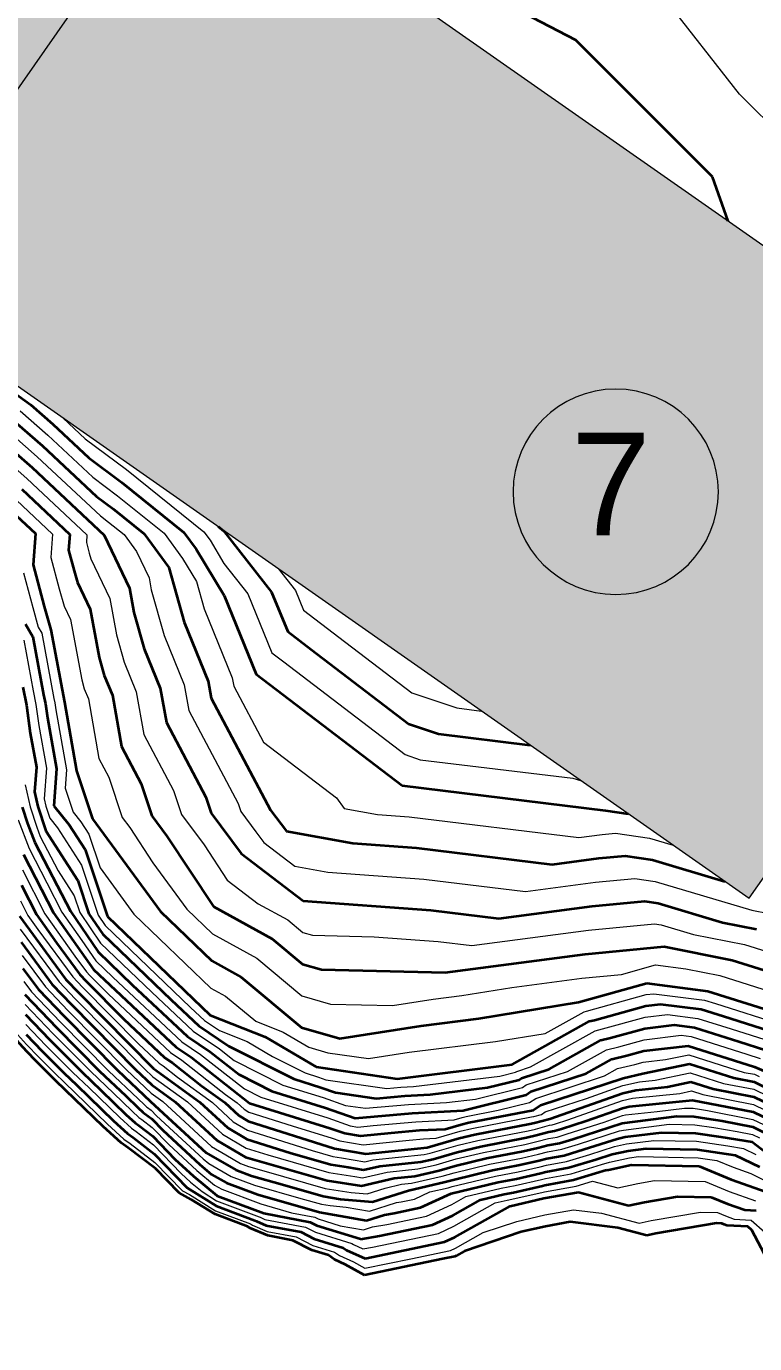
# Model space of a CAD drawing. Header units: millimetres. Extents: x -859836 to 307983, y -308065 to 649894.
# Drawn here: x -413922 to -314593, y 25688 to 205358 of the extents above; entities that cross this region are included whole.
import ezdxf

# ---------------------------------------------------------------- set-up
doc = ezdxf.new("R2010")
doc.units = ezdxf.units.MM
for name, color, linetype, lineweight in [('A-ANNO-NOTE', 131, 'Continuous', 9), ('A-DETL-GENF', 92, 'Continuous', 9), ('A-DETL-MBND', 5, 'Continuous', 9), ('A-DETL-THIN', 151, 'Continuous', 9), ('C-TOPO', 7, 'Continuous', 9), ('C-TOPO-MAJR', 7, 'Continuous', 35), ('C-TOPO-MINR', 7, 'Continuous', 9)]:
    doc.layers.add(name, color=color, linetype=linetype, lineweight=lineweight)
doc.styles.add('Arial', font='arial.ttf', dxfattribs={"height": 14000})

# ---------------------------------------------------------------- blocks, each defined once
blk = doc.blocks.new('tag ten be - tag ten be-1821118-BỐ TRÍ BÈ PIN PA2')
at = {"layer": 'A-ANNO-NOTE'}
for start, end in [(360, 180), (180, 360)]:
    blk.add_arc((0, 0), 4, start, end, dxfattribs=at)

msp = doc.modelspace()

# ---------------------------------------------------------------- hatches: boundary and pattern name
at = {"layer": 'A-DETL-GENF'}
msp.add_hatch(color=8, dxfattribs=at).paths.add_polyline_path([(-246460, 57721), (-213192, 105232), (-391730, 230245), (-434174, 169628), (-315353, 86429), (-306176, 99535), (-275926, 78354)])
at = {"layer": 'A-DETL-MBND', "transparency": 33554585}
h = msp.add_hatch(color=1, dxfattribs=at)
h.paths.add_polyline_path([(-759872, -147838), (-751409, -147225), (-749609, -147143), (-733854, -145290), (-730653, -145570), (-721745, -145172), (-720814, -144887), (-719370, -144842), (-700946, -141995), (-695529, -141498), (-691142, -140868), (-678862, -139709), (-676064, -138561), (-673339, -137902), (-666588, -136592), (-665513, -135889), (-664558, -135218), (-662197, -133772), (-661519, -132852), (-659949, -130928), (-651084, -125443), (-650822, -125228), (-650213, -124939), (-646382, -122722), (-642214, -121295), (-640352, -120839), (-632919, -116639), (-632407, -116545), (-631232, -115977), (-624031, -110102), (-618435, -105784), (-615716, -103869), (-610671, -99638), (-609303, -97431), (-608187, -95168), (-606545, -92038), (-605546, -89814), (-602862, -83094), (-597357, -72506), (-595184, -69076), (-591888, -62294), (-588957, -58521), (-588686, -57663), (-586782, -51788), (-586421, -50671), (-585891, -49261), (-584837, -42142), (-583168, -34750), (-583236, -29503), (-581474, -24626), (-579291, -20446), (-577288, -10529), (-577844, -8379), (-576716, -5129), (-576923, -622), (-576761, 3433), (-577514, 8400), (-584433, 17478), (-591451, 26894), (-592059, 27631), (-594253, 29365), (-596698, 31520), (-606682, 39522), (-614114, 48456), (-617877, 53657), (-619367, 54812), (-621388, 57245), (-626371, 64609), (-630225, 76139), (-631882, 80641), (-631321, 82021), (-631047, 88615), (-629216, 99080), (-628971, 99848), (-627656, 101469), (-625202, 104951), (-622310, 108328), (-621916, 108853), (-618287, 112790), (-616954, 119597), (-611965, 123985), (-607391, 123672), (-603528, 125761), (-599346, 128280), (-596175, 130112), (-593901, 131920), (-587341, 139484), (-579017, 149394), (-573792, 168423), (-559581, 167597), (-555765, 171191), (-554261, 171958), (-551262, 173126), (-545079, 176205), (-536568, 178750), (-529133, 181370), (-526344, 189128), (-597518, 189128), (-597518, 207194), (-600686, 199575), (-609478, 188948), (-615919, 179175), (-616544, 177848), (-622914, 167950), (-630994, 157392), (-633191, 154309), (-645163, 133248), (-651286, 125168), (-651764, 119294), (-657364, 118029), (-668886, 104497), (-672322, 98230), (-678809, 91777), (-686744, 84898), (-689449, 82017), (-695207, 77404), (-695380, 71893), (-694273, 69271), (-689492, 45636), (-683652, 33844), (-677737, 19772), (-662028, -2904), (-651984, -24980), (-650691, -30222), (-651908, -42347), (-653635, -63919), (-656698, -68818), (-662024, -76036), (-666896, -86650), (-667567, -88913), (-681751, -105555), (-682213, -106748), (-682594, -107406), (-685917, -108622), (-692036, -110612), (-701719, -112727), (-713390, -117126), (-713858, -117303), (-715899, -118114), (-726309, -122425), (-732752, -123814), (-746954, -124818), (-750353, -125277), (-753407, -127865), (-764669, -132928), (-770641, -133394), (-784358, -129387), (-766211, -147534), (-765162, -147452), (-761763, -147700)])
h.paths.add_polyline_path([(-165073, -63985), (-152433, -63128), (-147212, -62558), (-145468, -61769), (-136004, -54982), (-133768, -53767), (-129949, -51511), (-119584, -45141), (-108212, -38110), (-106147, -37513), (-103534, -36430), (-95440, -33679), (-85435, -28121), (-81217, -27620), (-70310, -23490), (-69569, -23057), (-66354, -22120), (-63531, -20738), (-60354, -18737), (-51173, -14112), (-47726, -11549), (-46080, -8030), (-42098, 1247), (-71582, -3952), (-102491, 171344), (-31433, 183873), (-10665, 66090), (-8344, 71188), (-5480, 80840), (-4976, 82926), (-4345, 84088), (-2338, 91567), (-1942, 95428), (-648, 97607), (-1071, 98220), (-2510, 100800), (-3468, 101999), (-4531, 105589), (-4872, 106391), (-4883, 106838), (-4266, 108209), (-3836, 109670), (-3397, 110774), (-3406, 111243), (-3028, 112006), (-3263, 112804), (-5003, 115819), (-4795, 118868), (-5263, 125250), (-6517, 126820), (-6835, 127207), (-7506, 127369), (-7948, 127596), (-9992, 128520), (-10488, 129121), (-11669, 131806), (-11797, 132101), (-12046, 133135), (-12559, 133970), (-14267, 135969), (-16205, 140122), (-18451, 143457), (-18982, 145256), (-19057, 146525), (-18964, 150253), (-18988, 154876), (-19576, 155921), (-19786, 160906), (-20496, 162914), (-20826, 165369), (-20799, 166915), (-20107, 172970), (-19517, 173820), (-19312, 174558), (-18670, 176101), (-17060, 179067), (-15517, 180705), (-13911, 185702), (-4262, 188301), (-1645, 188923), (-105, 188210), (8503, 183584), (10926, 183912), (12005, 184043), (13640, 184361), (15131, 185109), (17172, 186245), (21649, 186967), (26966, 189922), (27822, 190382), (28403, 191056), (32119, 193617), (35169, 195832), (37685, 197143), (44902, 200225), (45756, 200160), (48502, 199127), (50290, 198574), (51191, 198365), (51921, 198324), (52221, 198344), (54759, 197846), (56032, 196790), (56464, 196469), (57692, 196367), (59108, 196361), (60941, 197154), (66233, 199839), (70130, 201192), (73048, 200979), (76924, 206128), (82127, 208080), (85344, 208780), (86075, 208372), (88573, 207914), (89729, 206890), (91276, 205317), (93776, 203937), (94137, 202344), (94391, 199786), (122336, 197831), (121797, 189716), (125647, 199482), (126089, 201383), (126324, 204787), (126905, 208036), (127554, 210427), (128482, 214073), (128746, 220996), (128473, 222544), (126624, 223852), (126936, 229764), (121612, 232554), (119877, 233364), (114690, 236608), (111762, 238823), (110636, 246522), (110029, 247546), (108783, 253509), (107371, 255011), (105531, 255323), (97841, 258447), (94527, 260036), (90352, 264357), (89017, 265316), (86132, 267662), (83932, 268416), (81219, 269590), (78181, 270815), (77485, 271254), (76016, 271688), (70070, 272996), (65720, 273763), (60235, 273305), (58972, 273395), (52899, 270581), (50487, 269940), (48782, 269681), (44888, 271379), (44155, 271664), (36008, 276151), (32279, 278102), (30572, 279889), (26209, 282046), (25647, 282628), (25305, 282619), (16014, 287701), (12948, 288678), (12218, 290013), (5109, 293561), (1173, 293491), (996, 295848), (-846, 297677), (-3706, 301772), (-4254, 303671), (-5166, 310755), (-5514, 312595), (-5824, 313912), (-11263, 323566), (-11006, 329168), (-11128, 331667), (-19570, 300160), (-119951, 327057), (-119803, 323213), (-126677, 316885), (-131916, 309583), (-138039, 307127), (-139811, 306218), (-145009, 304770), (-152454, 299923), (-155529, 293631), (-156974, 291356), (-164244, 289138), (-169538, 285729), (-171473, 283227), (-175794, 279460), (-179077, 276921), (-181978, 270226), (-183799, 266060), (-186962, 261812), (-188195, 260364), (-189518, 257544), (-192219, 254304), (-192584, 253707), (-193666, 250905), (-195467, 243388), (-196196, 242827), (-194515, 241920), (-193117, 240272), (-191870, 238552), (-189445, 238099), (-187379, 238829), (-181196, 237496), (-175260, 234188), (-174712, 233864), (-173921, 232781), (-172965, 231563), (-172393, 230212), (-171401, 229395), (-170346, 228036), (-168731, 226171), (-166947, 224795), (-166149, 223746), (-163251, 221790), (-159390, 213002), (-157244, 207107), (-158125, 203750), (-158684, 200374), (-157805, 198095), (-156223, 195786), (-156238, 193540), (-155648, 190949), (-154491, 184489), (-154880, 182143), (-154447, 180199), (-153070, 178898), (-149834, 176505), (-139965, 171530), (-138126, 170600), (-129357, 164765), (-128806, 164582), (-125625, 162125), (-121962, 159155), (-118169, 147987), (-115529, 142356), (-110100, 136364), (-104170, 130983), (-102874, 130179), (-102493, 125049), (-102587, 124307), (-102565, 123298), (-101236, 116731), (-101075, 108354), (-100903, 103207), (-100752, 100763), (-102347, 94828), (-103663, 92538), (-105020, 75873), (-113779, 78871), (-115927, 80336), (-116767, 79773), (-118030, 78279), (-120019, 71407), (-121727, 70570), (-124911, 67739), (-132123, 62869), (-134503, 61669), (-142143, 63655), (-144511, 65162), (-146330, 66255), (-93930, -25754), (-156629, -61462), (-204703, 22951), (-203169, 15882), (-200858, 9097), (-201011, 7340), (-201672, 4283), (-201800, 3453), (-202205, -1962), (-203074, -4336), (-205085, -7779), (-205398, -8805), (-204303, -12916), (-199204, -23507), (-197559, -24806), (-188446, -36297), (-186232, -39786), (-180001, -45528), (-178692, -50309), (-178316, -54011), (-176500, -58311), (-174921, -60229), (-168457, -62865), (-166443, -63531)])
h.paths.add_polyline_path([(-36382, 9575), (-36325, 9655), (-34497, 11838), (-31400, 15158), (-30158, 17103), (-28972, 19503), (-28725, 20204), (-24454, 28194), (-23969, 29653), (-22045, 35862), (-19945, 43004), (-18884, 49386), (-18505, 51142), (-18308, 51427), (-16088, 53703), (-14034, 56286), (-13124, 58389), (-12183, 60477), (-11466, 63512), (-44854, 57625), (-36383, 9584)])
h.paths.add_polyline_path([(-209307, 23977), (-205832, 24933), (-214036, 39337), (-155029, 72942), (-156196, 75860), (-157267, 77483), (-160083, 79252), (-162327, 81007), (-168562, 82322), (-171974, 82266), (-174895, 81970), (-178745, 82443), (-179832, 82459), (-182806, 83026), (-187870, 82820), (-190987, 82764), (-196740, 84867), (-206215, 90085), (-217797, 93191), (-220523, 94762), (-239193, 68099), (-236586, 66371), (-231472, 54327), (-229323, 51595), (-228392, 47968), (-224245, 38986), (-223941, 37016), (-223700, 36083), (-223413, 35510), (-223235, 34196), (-219932, 30913), (-219720, 30002), (-218890, 29933), (-218583, 30355), (-217413, 29932), (-217322, 28983), (-216667, 27680), (-215596, 26462), (-211752, 24276), (-211629, 24261)])
h.paths.add_polyline_path([(-104493, 32511), (-108740, 34478), (-111033, 34745), (-118279, 38197), (-121109, 39560), (-122686, 40146), (-124886, 42576), (-127774, 45075), (-127284, 49019), (-127353, 51467), (-126249, 53628), (-124638, 56522), (-122874, 56919), (-121333, 61662), (-118149, 64493), (-116851, 64289), (-109895, 61749), (-101431, 62897), (-97222, 57624), (-96994, 51839), (-95461, 45135), (-95182, 39024), (-97809, 35660), (-102505, 32673), (-103546, 32588)])
h.paths.add_polyline_path([(113952, 54850), (115144, 57676), (119371, 59200), (123981, 58308), (134122, 70221), (135206, 75484), (130794, 79482), (129640, 81238), (129018, 81691), (127052, 82907), (123829, 87412), (118436, 89438), (114649, 87913), (114523, 86104), (79787, 88533), (80974, 86559), (82982, 83414), (85870, 80693), (86415, 79732), (87156, 79254), (93254, 77937), (101112, 77088), (101690, 76657), (110303, 71926), (111655, 70038), (112330, 66003), (112029, 63955), (112025, 61722), (110833, 58895), (111202, 55882), (113573, 54992)])
h.paths.add_polyline_path([(46473, 90893), (46450, 90966), (46450, 90942)])
h.paths.add_polyline_path([(114914, 91699), (116742, 96586), (117222, 99339), (116281, 100813), (115714, 103134), (115083, 94112)])
h.paths.add_polyline_path([(77815, 91772), (81254, 140961), (77947, 134003), (77391, 132850), (76263, 127858), (75504, 126378), (70686, 116776), (69491, 114040), (69325, 112455), (69905, 111212), (72496, 104740), (73767, 102718), (74214, 102059), (75304, 98529), (75680, 97769), (77652, 92229)])
h.paths.add_polyline_path([(-430559, 174792), (-396358, 223636), (-410299, 232491), (-417613, 235355), (-425156, 238606), (-444149, 250578), (-452510, 252436), (-452510, 191303), (-451929, 191053), (-450916, 184024), (-444554, 181215), (-442283, 180124), (-434174, 176436)])
h.paths.add_polyline_path([(-462933, 188895), (-462489, 189128), (-463513, 189128)])
h.paths.add_polyline_path([(20902, 189411), (-15527, 199172), (-17080, 193377), (-157146, 230908), (-144206, 279204), (-133097, 276228), (-125333, 305205), (85106, 248818), (77341, 219841), (66233, 222817), (60021, 199635), (26079, 208730), (21836, 192894)])
h.paths.add_polyline_path([(-305163, 308526), (-297168, 312758), (-330807, 321772), (-305961, 308938)])
h.paths.add_polyline_path([(-101365, 344853), (-99267, 352685), (-106132, 348019), (-107260, 346432), (-107015, 346367)])
h.paths.add_polyline_path([(-77617, 359195), (-72055, 379953), (-74944, 376393), (-78127, 372078), (-79002, 371144), (-83284, 366025), (-86114, 364172), (-90178, 362561), (-78095, 359323)])
h.paths.add_polyline_path([(-70949, 384081), (-49147, 465447), (10755, 449396), (10427, 451476), (10340, 452557), (9561, 454240), (5848, 461010), (3088, 465731), (3916, 466341), (3829, 466873), (4301, 472115), (5273, 480727), (5235, 481311), (1254, 490409), (398, 499801), (248, 500675), (1538, 508051), (2399, 515172), (5336, 526780), (6042, 528818), (11319, 535892), (14764, 542803), (21028, 556609), (22026, 559450), (25679, 567225), (23762, 595967), (26857, 602002), (42608, 602571), (44738, 607162), (48181, 613963), (49550, 615647), (53154, 622325), (47956, 649894), (47874, 649894), (42817, 647426), (40858, 646138), (35158, 640491), (29786, 634475), (27764, 633773), (23010, 631806), (12648, 627092), (6576, 623443), (5459, 622546), (3132, 622423), (937, 621697), (-3757, 621182), (-10336, 620725), (-17509, 618636), (-20466, 617651), (-26978, 615727), (-29360, 614862), (-36198, 612616), (23495, 596621), (-6839, 483415), (-62468, 498321), (-61154, 491830), (-59928, 489468), (-56843, 481884), (-56752, 481249), (-55996, 465839), (-55728, 464742), (-55062, 458604), (-54604, 453643), (-54849, 452204), (-55585, 448717), (-57347, 441004), (-59178, 436511), (-62836, 421846), (-64420, 417337), (-65373, 414138), (-67663, 409612), (-67833, 408961), (-68221, 406728), (-67446, 402371), (-67164, 401641), (-67454, 400728), (-68102, 398277), (-69211, 394395), (-69530, 393435), (-70271, 388744), (-70595, 386619)])
h.paths.add_polyline_path([(-72390, 518021), (-67541, 536118), (-118601, 549800), (-111350, 544573), (-102792, 541248), (-98322, 538930), (-89693, 534294), (-86179, 534292), (-80614, 527648), (-74938, 522052), (-72698, 518856)])
h.paths.add_polyline_path([(-136180, 559285), (-135118, 563249), (-136667, 559600)])
h.paths.add_polyline_path([(-54600, 584415), (-47886, 609472), (-50553, 609641), (-55313, 609698), (-62008, 606325), (-64948, 609251), (-80643, 608301), (-83770, 607896), (-87388, 606897), (-94432, 606828), (-97621, 607514), (-101540, 606576), (-111704, 601349), (-115028, 602044), (-116464, 600991), (-56960, 585047)])
h.paths.add_polyline_path([(-105893, 632098), (-77034, 642660), (-60117, 645580), (-52045, 639137), (-36907, 649894), (-98339, 649894), (-105228, 633665)])

# ---------------------------------------------------------------- linework, layer by layer
at = {"layer": 'A-DETL-THIN'}
for p, q in [((-391730, 230245), (-434174, 169628)), ((-213192, 105232), (-391730, 230245)), ((-434174, 169628), (-315353, 86429)), ((-315353, 86429), (-306176, 99535))]:
    msp.add_line(p, q, dxfattribs=at)
at = {"layer": 'C-TOPO', "lineweight": 35}
for p, q in [((-413850, 65523), (-416222, 68107)), ((-412590, 64212), (-413850, 65523)), ((-410914, 62518), (-412590, 64212)), ((-409888, 61542), (-410914, 62518)), ((-403433, 55310), (-409888, 61542)), ((-401003, 53083), (-403433, 55310)), ((-400019, 52418), (-401003, 53083)), ((-396320, 49576), (-400019, 52418)), ((-393095, 46237), (-396320, 49576)), ((-391431, 45363), (-393095, 46237)), ((-388181, 43340), (-391431, 45363)), ((-383778, 41683), (-388181, 43340)), ((-383414, 41446), (-383778, 41683)), ((-380970, 40420), (-383414, 41446)), ((-343105, 41683), (-346415, 40919)), ((-339737, 42287), (-343105, 41683)), ((-333243, 41473), (-339737, 42287)), ((-329303, 40430), (-333243, 41473)), ((-319778, 42100), (-328056, 40697)), ((-319088, 42086), (-319778, 42100)), ((-318759, 41951), (-319088, 42086)), ((-318402, 41824), (-318759, 41951)), ((-315530, 41656), (-318402, 41824)), ((-314974, 41160), (-315530, 41656)), ((-377578, 39773), (-380970, 40420)), ((-374971, 38439), (-377578, 39773)), ((-346415, 40919), (-354160, 38304)), ((-328056, 40697), (-329303, 40430)), ((-311983, 35478), (-314974, 41160)), ((-372695, 37740), (-374971, 38439)), ((-371890, 37162), (-372695, 37740)), ((-354160, 38304), (-355293, 37668)), ((-370423, 36506), (-371890, 37162)), ((-367802, 35024), (-370423, 36506)), ((-357125, 37234), (-367802, 35024)), ((-355501, 37572), (-357125, 37234)), ((-355293, 37668), (-355501, 37572))]:
    msp.add_line(p, q, dxfattribs=at)
at = {"layer": 'C-TOPO-MAJR'}
for p, q in [((-338997, 203456), (-376926, 223453)), ((-320320, 184841), (-338997, 203456)), ((-318213, 178769), (-320320, 184841)), ((-419087, 157902), (-413309, 153725)), ((-413309, 153725), (-410304, 151102)), ((-416224, 152073), (-411718, 148138)), ((-410304, 151102), (-405393, 146485)), ((-419140, 150421), (-413131, 145175)), ((-411718, 148138), (-404350, 141213)), ((-405393, 146485), (-400878, 143131)), ((-413131, 145175), (-403308, 135941)), ((-414545, 142211), (-407996, 136055)), ((-400878, 143131), (-392424, 136315)), ((-404350, 141213), (-402093, 139536)), ((-415958, 139247), (-412684, 136169)), ((-402093, 139536), (-397866, 136128)), ((-387746, 137119), (-386981, 136502)), ((-412684, 136169), (-413004, 131928)), ((-407996, 136055), (-408156, 133935)), ((-403308, 135941), (-399860, 128722)), ((-397866, 136128), (-394507, 131558)), ((-392424, 136315), (-390744, 134030)), ((-386981, 136502), (-380474, 128168)), ((-408156, 133935), (-407394, 131087)), ((-390744, 134030), (-386958, 127711)), ((-413004, 131928), (-411480, 126233)), ((-394507, 131558), (-392403, 124075)), ((-407394, 131087), (-406937, 129496)), ((-406937, 129496), (-405213, 125886)), ((-399860, 128722), (-399250, 125427)), ((-386958, 127711), (-382566, 117001)), ((-380474, 128168), (-378278, 122813)), ((-411480, 126233), (-410566, 123050)), ((-405213, 125886), (-403994, 119296)), ((-399250, 125427), (-397847, 120439)), ((-392403, 124075), (-389109, 116042)), ((-414020, 123808), (-413039, 122103)), ((-410566, 123050), (-408737, 113166)), ((-378278, 122813), (-375058, 120374)), ((-413039, 122103), (-411576, 114196)), ((-397847, 120439), (-395651, 115083)), ((-403994, 119296), (-403292, 116802)), ((-375058, 120374), (-361799, 110242)), ((-403292, 116802), (-402194, 114125)), ((-382566, 117001), (-362678, 101803)), ((-414415, 115225), (-413918, 112781)), ((-395651, 115083), (-394827, 110418)), ((-389109, 116042), (-388697, 113710)), ((-411576, 114196), (-411328, 112973)), ((-402194, 114125), (-400958, 107126)), ((-388697, 113710), (-380605, 98450)), ((-413918, 112781), (-413383, 108965)), ((-411328, 112973), (-411060, 111066)), ((-408737, 113166), (-407089, 103835)), ((-411060, 111066), (-409824, 104067)), ((-394827, 110418), (-389433, 100245)), ((-361799, 110242), (-357712, 108859)), ((-413383, 108965), (-412559, 104300)), ((-357712, 108859), (-345213, 107337)), ((-400958, 107126), (-398261, 102040)), ((-412559, 104300), (-412792, 100962)), ((-409824, 104067), (-410174, 99060)), ((-407089, 103835), (-404892, 97266)), ((-412792, 100962), (-412340, 98955)), ((-398261, 102040), (-396796, 97661)), ((-362678, 101803), (-334924, 98424)), ((-414505, 98850), (-413776, 96649)), ((-412340, 98955), (-411247, 95654)), ((-410174, 99060), (-408069, 96460)), ((-389433, 100245), (-388701, 98056)), ((-404892, 97266), (-395637, 84612)), ((-396796, 97661), (-394757, 94894)), ((-388701, 98056), (-384623, 92522)), ((-380605, 98450), (-378457, 95581)), ((-334924, 98424), (-331841, 97973)), ((-413776, 96649), (-412784, 94037)), ((-411247, 95654), (-406896, 88862)), ((-408069, 96460), (-405894, 93064)), ((-378457, 95581), (-369414, 93940)), ((-412784, 94037), (-407899, 84660)), ((-394757, 94894), (-388416, 85293)), ((-369414, 93940), (-360714, 93298)), ((-414322, 92419), (-410223, 84434)), ((-405894, 93064), (-402858, 83931)), ((-384623, 92522), (-376150, 86076)), ((-360714, 93298), (-342212, 91045)), ((-342212, 91045), (-335848, 91882)), ((-335848, 91882), (-332261, 92228)), ((-332261, 92228), (-328544, 91685)), ((-328544, 91685), (-318654, 88740)), ((-414596, 88200), (-412546, 84207)), ((-406896, 88862), (-405379, 84296)), ((-407899, 84660), (-404136, 79124)), ((-395637, 84612), (-388639, 77893)), ((-388416, 85293), (-380387, 80881)), ((-376150, 86076), (-358751, 84794)), ((-358751, 84794), (-349500, 83667)), ((-349500, 83667), (-336771, 85340)), ((-336771, 85340), (-329597, 86032)), ((-329597, 86032), (-327739, 85761)), ((-327739, 85761), (-318963, 83147)), ((-414870, 83981), (-408519, 75357)), ((-412546, 84207), (-409822, 80351)), ((-410223, 84434), (-404774, 76720)), ((-405379, 84296), (-403497, 81527)), ((-402858, 83931), (-388862, 70492)), ((-318963, 83147), (-314325, 82233)), ((-403497, 81527), (-394166, 72568)), ((-380387, 80881), (-376279, 77445)), ((-414625, 80425), (-410391, 74676)), ((-409822, 80351), (-406646, 76039)), ((-404136, 79124), (-399470, 74644)), ((-337694, 78798), (-326934, 79836)), ((-326934, 79836), (-317657, 78008)), ((-388639, 77893), (-384625, 75687)), ((-376279, 77445), (-373665, 76700)), ((-356787, 76289), (-337694, 78798)), ((-317657, 78008), (-310364, 75699)), ((-414380, 76869), (-412263, 73994)), ((-406646, 76039), (-405770, 75127)), ((-404774, 76720), (-393484, 66128)), ((-384625, 75687), (-376409, 68814)), ((-373665, 76700), (-356787, 76289)), ((-412263, 73994), (-408757, 70347)), ((-410391, 74676), (-407761, 71940)), ((-408519, 75357), (-406766, 73533)), ((-405770, 75127), (-400670, 69970)), ((-399470, 74644), (-391943, 67583)), ((-338617, 72257), (-329301, 74833)), ((-329301, 74833), (-320989, 73783)), ((-320989, 73783), (-310049, 70319)), ((-414135, 73313), (-409752, 68753)), ((-407761, 71940), (-399018, 63099)), ((-406766, 73533), (-396565, 63219)), ((-394166, 72568), (-390403, 69038)), ((-352232, 70017), (-338617, 72257)), ((-329437, 71759), (-327428, 71997)), ((-327428, 71997), (-321887, 71298)), ((-414035, 70580), (-410748, 67160)), ((-408757, 70347), (-401471, 62979)), ((-388862, 70492), (-381354, 67539)), ((-336424, 69827), (-329437, 71759)), ((-321887, 71298), (-318860, 70337)), ((-318860, 70337), (-311567, 68028)), ((-409752, 68753), (-403923, 62859)), ((-400670, 69970), (-395024, 64674)), ((-390403, 69038), (-386299, 66265)), ((-376409, 68814), (-371181, 67324)), ((-371181, 67324), (-360066, 69058)), ((-360066, 69058), (-352232, 70017)), ((-347678, 63745), (-337097, 69668)), ((-337097, 69668), (-336424, 69827)), ((-334231, 67397), (-329573, 68685)), ((-329573, 68685), (-325555, 69162)), ((-325555, 69162), (-322785, 68812)), ((-322785, 68812), (-316731, 66892)), ((-413935, 67846), (-411743, 65567)), ((-410748, 67160), (-406376, 62740)), ((-391943, 67583), (-388866, 65504)), ((-381354, 67539), (-374402, 63428)), ((-342631, 63130), (-335577, 67079)), ((-335577, 67079), (-334231, 67397)), ((-316731, 66892), (-313084, 65737)), ((-411743, 65567), (-408829, 62620)), ((-393484, 66128), (-391432, 64742)), ((-391432, 64742), (-383474, 58505)), ((-388866, 65504), (-384887, 62385)), ((-386299, 66265), (-377426, 61787)), ((-334057, 64491), (-332038, 64968)), ((-332038, 64968), (-329709, 65612)), ((-329709, 65612), (-323682, 66327)), ((-323682, 66327), (-314602, 63446)), ((-401471, 62979), (-397009, 58737)), ((-399018, 63099), (-396787, 60978)), ((-396565, 63219), (-390242, 58621)), ((-395024, 64674), (-393999, 63981)), ((-393999, 63981), (-390020, 60862)), ((-374402, 63428), (-363345, 61828)), ((-363345, 61828), (-347678, 63745)), ((-346387, 61901), (-342631, 63130)), ((-337584, 62516), (-334057, 64491)), ((-329845, 62538), (-323484, 63856)), ((-323484, 63856), (-317431, 61935)), ((-314602, 63446), (-306569, 59969)), ((-408829, 62620), (-407044, 60923)), ((-406376, 62740), (-403699, 60194)), ((-403923, 62859), (-400354, 59466)), ((-384887, 62385), (-380450, 60146)), ((-377426, 61787), (-373772, 60647)), ((-351017, 60614), (-346722, 61677)), ((-346722, 61677), (-346387, 61901)), ((-345096, 60057), (-337584, 62516)), ((-343806, 58214), (-332537, 61902)), ((-332537, 61902), (-329845, 62538)), ((-326467, 60725), (-323286, 61384)), ((-323286, 61384), (-320259, 60424)), ((-317431, 61935), (-314664, 61399)), ((-314664, 61399), (-313379, 60779)), ((-407044, 60923), (-402015, 56066)), ((-403699, 60194), (-400346, 56956)), ((-400354, 59466), (-398678, 57847)), ((-396787, 60978), (-393625, 58679)), ((-390020, 60862), (-386858, 58563)), ((-380450, 60146), (-373141, 57867)), ((-373772, 60647), (-371740, 59937)), ((-371740, 59937), (-366212, 59137)), ((-366212, 59137), (-362325, 59481)), ((-362325, 59481), (-358850, 59656)), ((-358850, 59656), (-351017, 60614)), ((-354356, 57484), (-345766, 59610)), ((-345766, 59610), (-345096, 60057)), ((-342515, 56370), (-332577, 59855)), ((-332577, 59855), (-330783, 60279)), ((-330783, 60279), (-326467, 60725)), ((-320259, 60424), (-314727, 59352)), ((-314727, 59352), (-312157, 58111)), ((-398678, 57847), (-398046, 57268)), ((-397009, 58737), (-389399, 51711)), ((-393625, 58679), (-387918, 53410)), ((-390242, 58621), (-386437, 55108)), ((-386858, 58563), (-384956, 56806)), ((-383474, 58505), (-372510, 55086)), ((-373141, 57867), (-369078, 56446)), ((-353555, 55854), (-344811, 57542)), ((-344811, 57542), (-343806, 58214)), ((-337587, 56065), (-332618, 57808)), ((-332618, 57808), (-331721, 58020)), ((-331721, 58020), (-323088, 58913)), ((-323088, 58913), (-314789, 57305)), ((-402015, 56066), (-400121, 54331)), ((-400346, 56956), (-399084, 55800)), ((-399084, 55800), (-398573, 55454)), ((-398046, 57268), (-397791, 57096)), ((-397791, 57096), (-396830, 56358)), ((-396830, 56358), (-395330, 54804)), ((-384956, 56806), (-383666, 56051)), ((-383666, 56051), (-371879, 52306)), ((-369078, 56446), (-361305, 57135)), ((-361305, 57135), (-354356, 57484)), ((-354631, 55598), (-353555, 55854)), ((-345259, 55671), (-344600, 55823)), ((-344600, 55823), (-342515, 56370)), ((-340955, 54979), (-337587, 56065)), ((-339394, 53587), (-332659, 55760)), ((-332659, 55760), (-325189, 56710)), ((-325189, 56710), (-322865, 56665)), ((-322865, 56665), (-321148, 56413)), ((-321148, 56413), (-319001, 56062)), ((-319001, 56062), (-314852, 55258)), ((-314789, 57305), (-310934, 55444)), ((-400121, 54331), (-399355, 53813)), ((-398573, 55454), (-396651, 53978)), ((-396651, 53978), (-393652, 50872)), ((-395330, 54804), (-390257, 50121)), ((-386437, 55108), (-383857, 53598)), ((-372510, 55086), (-370478, 54376)), ((-370478, 54376), (-368359, 54011)), ((-368359, 54011), (-364172, 54444)), ((-364172, 54444), (-360285, 54788)), ((-360285, 54788), (-356811, 54963)), ((-356811, 54963), (-354631, 55598)), ((-354906, 53712), (-352754, 54224)), ((-352754, 54224), (-345259, 55671)), ((-345708, 53800), (-344388, 54105)), ((-344388, 54105), (-342651, 54560)), ((-342651, 54560), (-341868, 54701)), ((-341868, 54701), (-340955, 54979)), ((-332259, 53876), (-327289, 54507)), ((-327289, 54507), (-322642, 54417)), ((-322642, 54417), (-319208, 53913)), ((-319208, 53913), (-314914, 53211)), ((-314852, 55258), (-312924, 54328)), ((-399355, 53813), (-396472, 51599)), ((-387918, 53410), (-384048, 51144)), ((-383857, 53598), (-377963, 51725)), ((-371879, 52306), (-367639, 51576)), ((-367639, 51576), (-359266, 52442)), ((-359266, 52442), (-354906, 53712)), ((-355181, 51826), (-351954, 52594)), ((-351954, 52594), (-345708, 53800)), ((-346156, 51929), (-344177, 52386)), ((-344177, 52386), (-342788, 52750)), ((-342788, 52750), (-341221, 53031)), ((-341221, 53031), (-339394, 53587)), ((-340574, 51361), (-337834, 52195)), ((-337834, 52195), (-333352, 53641)), ((-333352, 53641), (-332259, 53876)), ((-331860, 51991), (-329390, 52305)), ((-329390, 52305), (-322418, 52168)), ((-322418, 52168), (-317268, 51414)), ((-314914, 53211), (-311971, 50922)), ((-396472, 51599), (-391973, 46939)), ((-393652, 50872), (-391115, 48530)), ((-389399, 51711), (-385340, 49384)), ((-384048, 51144), (-372910, 47956)), ((-377963, 51725), (-372394, 50131)), ((-365692, 49913), (-360110, 50490)), ((-360110, 50490), (-358451, 50873)), ((-358451, 50873), (-355181, 51826)), ((-355456, 49940), (-351153, 50964)), ((-351153, 50964), (-346156, 51929)), ((-346605, 50057), (-343966, 50667)), ((-343966, 50667), (-342924, 50940)), ((-342924, 50940), (-340574, 51361)), ((-339927, 49692), (-336273, 50804)), ((-336273, 50804), (-334046, 51522)), ((-334046, 51522), (-331860, 51991)), ((-317268, 51414), (-313952, 49799)), ((-391115, 48530), (-387957, 45897)), ((-390257, 50121), (-388650, 48781)), ((-388650, 48781), (-386632, 47624)), ((-385340, 49384), (-383205, 48581)), ((-383205, 48581), (-378995, 47376)), ((-372394, 50131), (-370039, 49763)), ((-370039, 49763), (-367919, 49398)), ((-367919, 49398), (-365692, 49913)), ((-363745, 48249), (-360954, 48538)), ((-360954, 48538), (-357636, 49305)), ((-357636, 49305), (-355456, 49940)), ((-355731, 48054), (-350352, 49334)), ((-350352, 49334), (-346605, 50057)), ((-347053, 48186), (-343755, 48948)), ((-343755, 48948), (-343060, 49130)), ((-343060, 49130), (-339927, 49692)), ((-339280, 48022), (-334778, 49392)), ((-334778, 49392), (-334697, 49371)), ((-334697, 49371), (-331443, 50068)), ((-331443, 50068), (-331390, 50077)), ((-331390, 50077), (-322178, 49897)), ((-322178, 49897), (-317791, 48093)), ((-391973, 46939), (-388056, 44502)), ((-386632, 47624), (-382363, 46017)), ((-378995, 47376), (-373426, 45782)), ((-372910, 47956), (-368198, 47220)), ((-368198, 47220), (-363745, 48249)), ((-361798, 46586), (-356821, 47737)), ((-356821, 47737), (-355731, 48054)), ((-356006, 46168), (-349552, 47704)), ((-349552, 47704), (-347053, 48186)), ((-347502, 46315), (-343544, 47229)), ((-343544, 47229), (-343196, 47320)), ((-343196, 47320), (-339280, 48022)), ((-317791, 48093), (-313036, 46398)), ((-387957, 45897), (-387910, 45869)), ((-387910, 45869), (-381545, 43473)), ((-382363, 46017), (-373941, 43607)), ((-373426, 45782), (-371070, 45414)), ((-371070, 45414), (-366690, 45026)), ((-366690, 45026), (-361798, 46586)), ((-360162, 44245), (-356006, 46168)), ((-355756, 43186), (-351978, 45306)), ((-351978, 45306), (-348751, 46074)), ((-348751, 46074), (-347502, 46315)), ((-347950, 44444), (-343333, 45510)), ((-343333, 45510), (-338633, 46353)), ((-338633, 46353), (-331781, 44538)), ((-331781, 44538), (-329612, 45002)), ((-329612, 45002), (-325113, 45765)), ((-325113, 45765), (-320507, 45675)), ((-320507, 45675), (-318314, 44773)), ((-388056, 44502), (-382752, 42506)), ((-381545, 43473), (-381543, 43472)), ((-381543, 43472), (-381527, 43465)), ((-381527, 43465), (-375217, 42262)), ((-373941, 43607), (-367519, 42490)), ((-367519, 42490), (-365087, 43266)), ((-365087, 43266), (-363771, 43494)), ((-363771, 43494), (-360162, 44245)), ((-358526, 41903), (-355756, 43186)), ((-355506, 40203), (-347950, 44444)), ((-318314, 44773), (-315936, 43925)), ((-315936, 43925), (-314375, 43834)), ((-382752, 42506), (-382554, 42377)), ((-382554, 42377), (-381226, 41819)), ((-381226, 41819), (-376493, 40917)), ((-375217, 42262), (-374303, 41794)), ((-374303, 41794), (-368365, 39971)), ((-365744, 40402), (-358526, 41903)), ((-376493, 40917), (-374664, 39980)), ((-374664, 39980), (-370706, 38765)), ((-368365, 39971), (-368360, 39967)), ((-368360, 39967), (-368330, 39953)), ((-368330, 39953), (-365744, 40402)), ((-367717, 37311), (-356891, 39562)), ((-356891, 39562), (-355506, 40203)), ((-370706, 38765), (-370268, 38451)), ((-370268, 38451), (-367717, 37311))]:
    msp.add_line(p, q, dxfattribs=at)
at = {"layer": 'C-TOPO-MINR'}
for p, q in [((-316661, 196100), (-329005, 211913)), ((-307322, 186793), (-316661, 196100)), ((-414767, 152899), (-411011, 149620)), ((-417682, 151247), (-412424, 146656)), ((-408911, 151939), (-405914, 149121)), ((-420598, 149595), (-413838, 143693)), ((-411011, 149620), (-404872, 143849)), ((-405914, 149121), (-400271, 144929)), ((-412424, 146656), (-403829, 138577)), ((-404872, 143849), (-401486, 141334)), ((-400271, 144929), (-389703, 136409)), ((-413838, 143693), (-405652, 135998)), ((-415251, 140729), (-410340, 136112)), ((-401486, 141334), (-395145, 136221)), ((-403829, 138577), (-402701, 137738)), ((-402701, 137738), (-400587, 136034)), ((-410340, 136112), (-410580, 132931)), ((-405652, 135998), (-405732, 134938)), ((-405732, 134938), (-405351, 133514)), ((-400587, 136034), (-398907, 133749)), ((-395145, 136221), (-392626, 132794)), ((-389703, 136409), (-388863, 135266)), ((-388863, 135266), (-386970, 132107)), ((-405351, 133514), (-405122, 132718)), ((-398907, 133749), (-397183, 130140)), ((-410580, 132931), (-409437, 128660)), ((-405122, 132718), (-402536, 127304)), ((-392626, 132794), (-390732, 129634)), ((-386970, 132107), (-383716, 127940)), ((-379574, 131397), (-377232, 128397)), ((-414325, 130827), (-413055, 126082)), ((-397183, 130140), (-396879, 128492)), ((-390732, 129634), (-389680, 125893)), ((-409437, 128660), (-408751, 126273)), ((-396879, 128492), (-395125, 122257)), ((-383716, 127940), (-380422, 119907)), ((-377232, 128397), (-376134, 125719)), ((-413055, 126082), (-412293, 123429)), ((-408751, 126273), (-407889, 124468)), ((-402536, 127304), (-401622, 122362)), ((-389680, 125893), (-385837, 116522)), ((-407889, 124468), (-406365, 116231)), ((-376134, 125719), (-371304, 122060)), ((-412293, 123429), (-411802, 122577)), ((-411802, 122577), (-410156, 113681)), ((-401622, 122362), (-400570, 118620)), ((-395125, 122257), (-392380, 115563)), ((-414276, 121630), (-412995, 114710)), ((-371304, 122060), (-361360, 114461)), ((-400570, 118620), (-398923, 114604)), ((-380422, 119907), (-378812, 118687)), ((-378812, 118687), (-362238, 106022)), ((-406365, 116231), (-406014, 114984)), ((-392380, 115563), (-391762, 112064)), ((-385837, 116522), (-385631, 115355)), ((-385631, 115355), (-381586, 107726)), ((-412995, 114710), (-412623, 112877)), ((-410156, 113681), (-410032, 113070)), ((-406014, 114984), (-405465, 113645)), ((-405465, 113645), (-404023, 105481)), ((-398923, 114604), (-397893, 108772)), ((-361360, 114461), (-355229, 112387)), ((-412623, 112877), (-412221, 110015)), ((-410032, 113070), (-409898, 112116)), ((-409898, 112116), (-408456, 103951)), ((-391762, 112064), (-385019, 99348)), ((-355229, 112387), (-351835, 111973)), ((-412221, 110015), (-411191, 104184)), ((-397893, 108772), (-393847, 101143)), ((-381586, 107726), (-371642, 100127)), ((-362238, 106022), (-360195, 105331)), ((-404023, 105481), (-402675, 102937)), ((-360195, 105331), (-339380, 102796)), ((-411191, 104184), (-411483, 100011)), ((-408456, 103951), (-408631, 101447)), ((-402675, 102937), (-400844, 97464)), ((-339380, 102796), (-338330, 102517)), ((-414101, 101912), (-413422, 98902)), ((-408631, 101447), (-407533, 98163)), ((-393847, 101143), (-392748, 97858)), ((-413422, 98902), (-412512, 96152)), ((-411483, 100011), (-411257, 99007)), ((-411257, 99007), (-410710, 97357)), ((-385019, 99348), (-384653, 98253)), ((-371642, 100127), (-370568, 98692)), ((-415041, 97147), (-413553, 93228)), ((-410710, 97357), (-409658, 96057)), ((-407533, 98163), (-406480, 96863)), ((-400844, 97464), (-399824, 96080)), ((-392748, 97858), (-389690, 93708)), ((-384653, 98253), (-382614, 95486)), ((-370568, 98692), (-366046, 97871)), ((-366046, 97871), (-361696, 97551)), ((-361696, 97551), (-338568, 94734)), ((-412512, 96152), (-412015, 94845)), ((-409658, 96057), (-406395, 90963)), ((-406480, 96863), (-405393, 95165)), ((-399824, 96080), (-396654, 91279)), ((-382614, 95486), (-381540, 94052)), ((-335386, 95153), (-333593, 95326)), ((-333593, 95326), (-328946, 94647)), ((-412015, 94845), (-409573, 90157)), ((-405393, 95165), (-403875, 90599)), ((-389690, 93708), (-386520, 88907)), ((-381540, 94052), (-377304, 90828)), ((-338568, 94734), (-335386, 95153)), ((-328946, 94647), (-325717, 93686)), ((-413553, 93228), (-411110, 88540)), ((-414459, 90310), (-411384, 84321)), ((-409573, 90157), (-407398, 86761)), ((-406395, 90963), (-404118, 84113)), ((-403875, 90599), (-399248, 84272)), ((-396654, 91279), (-392027, 84952)), ((-377304, 90828), (-372782, 90008)), ((-372782, 90008), (-359733, 89046)), ((-411110, 88540), (-409061, 84547)), ((-386520, 88907), (-382283, 85684)), ((-359733, 89046), (-345856, 87356)), ((-345856, 87356), (-336309, 88611)), ((-336309, 88611), (-330929, 89130)), ((-330929, 89130), (-328141, 88723)), ((-328141, 88723), (-314978, 84803)), ((-407398, 86761), (-406639, 84478)), ((-414733, 86091), (-413708, 84094)), ((-409061, 84547), (-406337, 80690)), ((-406639, 84478), (-403816, 80326)), ((-392027, 84952), (-388528, 81593)), ((-382283, 85684), (-378268, 83479)), ((-314978, 84803), (-312659, 84346)), ((-413708, 84094), (-412346, 82166)), ((-411384, 84321), (-407298, 78535)), ((-404118, 84113), (-403178, 82729)), ((-403178, 82729), (-391514, 71530)), ((-399248, 84272), (-388751, 74192)), ((-378268, 83479), (-376214, 81760)), ((-337232, 82069), (-328265, 82934)), ((-328265, 82934), (-327336, 82799)), ((-327336, 82799), (-322948, 81492)), ((-414747, 82203), (-409455, 75016)), ((-412346, 82166), (-407582, 75698)), ((-388528, 81593), (-382506, 78284)), ((-376214, 81760), (-374907, 81388)), ((-374907, 81388), (-366469, 81182)), ((-366469, 81182), (-357769, 80541)), ((-353144, 79978), (-337232, 82069)), ((-322948, 81492), (-315991, 80121)), ((-406337, 80690), (-404455, 77922)), ((-403816, 80326), (-396818, 73606)), ((-357769, 80541), (-353144, 79978)), ((-315991, 80121), (-310521, 78389)), ((-414502, 78647), (-411327, 74335)), ((-407298, 78535), (-405710, 76379)), ((-404455, 77922), (-402122, 75682)), ((-382506, 78284), (-376344, 73129)), ((-332775, 76046), (-328117, 77334)), ((-328117, 77334), (-323961, 76810)), ((-407582, 75698), (-406268, 74330)), ((-405710, 76379), (-405272, 75923)), ((-405272, 75923), (-402722, 73345)), ((-402122, 75682), (-392714, 66856)), ((-347702, 74273), (-338156, 75527)), ((-338156, 75527), (-332775, 76046)), ((-323961, 76810), (-319323, 75895)), ((-319323, 75895), (-310207, 73009)), ((-414257, 75091), (-413199, 73653)), ((-411327, 74335), (-408259, 71143)), ((-409455, 75016), (-407263, 72737)), ((-406268, 74330), (-398617, 66594)), ((-388751, 74192), (-386743, 73090)), ((-354510, 73153), (-347702, 74273)), ((-414085, 71946), (-410250, 67957)), ((-413199, 73653), (-409254, 69550)), ((-407263, 72737), (-397791, 63159)), ((-402722, 73345), (-394254, 65401)), ((-396818, 73606), (-391173, 68310)), ((-386743, 73090), (-382635, 69653)), ((-376344, 73129), (-372423, 72012)), ((-372423, 72012), (-363984, 71807)), ((-363984, 71807), (-358427, 72674)), ((-358427, 72674), (-354510, 73153)), ((-337521, 71042), (-329369, 73296)), ((-329369, 73296), (-328364, 73415)), ((-328364, 73415), (-321438, 72540)), ((-321438, 72540), (-319925, 72060)), ((-319925, 72060), (-310808, 69173)), ((-408259, 71143), (-400244, 63039)), ((-391514, 71530), (-389632, 69765)), ((-343147, 68001), (-337857, 70962)), ((-337857, 70962), (-337521, 71042)), ((-335328, 68612), (-329505, 70222)), ((-329505, 70222), (-326491, 70580)), ((-326491, 70580), (-322336, 70055)), ((-415965, 68746), (-413885, 66480)), ((-413985, 69213), (-411246, 66363)), ((-409254, 69550), (-402697, 62919)), ((-391173, 68310), (-387582, 65884)), ((-389632, 69765), (-387581, 68379)), ((-387581, 68379), (-383827, 66902)), ((-382635, 69653), (-378881, 68177)), ((-345154, 63437), (-336337, 68374)), ((-336337, 68374), (-335328, 68612)), ((-322336, 70055), (-317796, 68614)), ((-317796, 68614), (-312326, 66882)), ((-413885, 66480), (-412241, 64770)), ((-410250, 67957), (-405150, 62800)), ((-398617, 66594), (-395795, 63946)), ((-392714, 66856), (-390149, 65123)), ((-383827, 66902), (-380351, 64847)), ((-378881, 68177), (-375406, 66121)), ((-361706, 65443), (-349955, 66881)), ((-349955, 66881), (-343147, 68001)), ((-333135, 66182), (-329641, 67148)), ((-329641, 67148), (-324619, 67745)), ((-324619, 67745), (-323234, 67570)), ((-323234, 67570), (-315666, 65169)), ((-412241, 64770), (-410055, 62560)), ((-411246, 66363), (-407603, 62680)), ((-394254, 65401), (-392715, 64361)), ((-390149, 65123), (-384181, 60445)), ((-387582, 65884), (-385593, 64325)), ((-380351, 64847), (-375914, 62607)), ((-375406, 66121), (-372792, 65376)), ((-372792, 65376), (-367263, 64576)), ((-367263, 64576), (-361706, 65443)), ((-340107, 62823), (-334817, 65785)), ((-334817, 65785), (-333135, 66182)), ((-326764, 64432), (-323583, 65091)), ((-323583, 65091), (-316016, 62691)), ((-315666, 65169), (-313843, 64592)), ((-402697, 62919), (-398682, 59101)), ((-400244, 63039), (-396898, 59857)), ((-397791, 63159), (-396676, 62099)), ((-395795, 63946), (-395282, 63600)), ((-395282, 63600), (-393292, 62041)), ((-392715, 64361), (-386747, 59683)), ((-385593, 64325), (-378938, 60966)), ((-347032, 62823), (-345154, 63437)), ((-335060, 62209), (-333297, 63196)), ((-333297, 63196), (-330942, 63753)), ((-330942, 63753), (-329777, 64075)), ((-329777, 64075), (-326764, 64432)), ((-410055, 62560), (-408717, 61287)), ((-408717, 61287), (-402849, 55621)), ((-407603, 62680), (-405372, 60558)), ((-405150, 62800), (-402027, 59830)), ((-396676, 62099), (-391934, 58650)), ((-393292, 62041), (-388550, 58592)), ((-375914, 62607), (-374087, 62038)), ((-374087, 62038), (-373071, 61682)), ((-373071, 61682), (-364778, 60482)), ((-361098, 60742), (-349347, 62179)), ((-349347, 62179), (-347200, 62711)), ((-347200, 62711), (-347032, 62823)), ((-345742, 60979), (-340107, 62823)), ((-344451, 59136), (-335060, 62209)), ((-332557, 60878), (-330314, 61408)), ((-330314, 61408), (-328156, 61632)), ((-328156, 61632), (-323385, 62620)), ((-323385, 62620), (-318845, 61180)), ((-318845, 61180), (-314695, 60376)), ((-316016, 62691), (-314633, 62423)), ((-314633, 62423), (-313991, 62112)), ((-405372, 60558), (-401181, 56511)), ((-402027, 59830), (-399512, 57402)), ((-396898, 59857), (-395317, 58708)), ((-386747, 59683), (-385166, 58534)), ((-384181, 60445), (-381962, 59325)), ((-381962, 59325), (-372825, 56476)), ((-378938, 60966), (-373456, 59257)), ((-364778, 60482), (-362835, 60654)), ((-362835, 60654), (-361098, 60742)), ((-352686, 59049), (-346244, 60643)), ((-346244, 60643), (-345742, 60979)), ((-337526, 59136), (-332557, 60878)), ((-331252, 59149), (-324777, 59819)), ((-324777, 59819), (-323187, 60149)), ((-323187, 60149), (-321674, 59669)), ((-321674, 59669), (-314758, 58329)), ((-314695, 60376), (-312768, 59445)), ((-398682, 59101), (-397843, 58292)), ((-397843, 58292), (-397528, 58003)), ((-397528, 58003), (-397400, 57916)), ((-397400, 57916), (-396920, 57547)), ((-396920, 57547), (-396170, 56771)), ((-395317, 58708), (-388659, 52560)), ((-391934, 58650), (-387178, 54259)), ((-388550, 58592), (-385696, 55957)), ((-385166, 58534), (-384215, 57656)), ((-384215, 57656), (-383570, 57278)), ((-373456, 59257), (-370409, 58192)), ((-370409, 58192), (-367645, 57791)), ((-367645, 57791), (-361815, 58308)), ((-361815, 58308), (-356603, 58570)), ((-356603, 58570), (-352686, 59049)), ((-353955, 56669), (-349583, 57513)), ((-349583, 57513), (-345289, 58576)), ((-345289, 58576), (-344451, 59136)), ((-343161, 57292), (-337526, 59136)), ((-340051, 56218), (-332598, 58831)), ((-332598, 58831), (-331252, 59149)), ((-327873, 57337), (-324138, 57812)), ((-324138, 57812), (-322976, 57789)), ((-322976, 57789), (-322118, 57663)), ((-322118, 57663), (-321044, 57488)), ((-314758, 58329), (-311545, 56777)), ((-401181, 56511), (-399603, 55065)), ((-399512, 57402), (-398565, 56534)), ((-398565, 56534), (-398182, 56275)), ((-398182, 56275), (-396741, 55168)), ((-396170, 56771), (-389828, 50916)), ((-385696, 55957), (-383761, 54825)), ((-383570, 57278), (-377677, 55405)), ((-372825, 56476), (-369778, 55411)), ((-366625, 55445), (-360795, 55961)), ((-360795, 55961), (-355583, 56223)), ((-355583, 56223), (-354493, 56541)), ((-354493, 56541), (-353955, 56669)), ((-353155, 55039), (-345035, 56607)), ((-345035, 56607), (-344705, 56683)), ((-344705, 56683), (-343663, 56956)), ((-343663, 56956), (-343161, 57292)), ((-341735, 55674), (-340051, 56218)), ((-340174, 54283), (-335123, 55913)), ((-335123, 55913), (-332638, 56784)), ((-332638, 56784), (-332190, 56890)), ((-332190, 56890), (-327873, 57337)), ((-321044, 57488), (-314820, 56282)), ((-314820, 56282), (-311929, 54886)), ((-402849, 55621), (-400640, 53597)), ((-399603, 55065), (-398964, 54634)), ((-398964, 54634), (-396562, 52788)), ((-396741, 55168), (-394491, 52838)), ((-387178, 54259), (-383952, 52371)), ((-383761, 54825), (-374921, 52015)), ((-377677, 55405), (-372194, 53696)), ((-369778, 55411), (-368718, 55229)), ((-368718, 55229), (-366625, 55445)), ((-358038, 53702), (-354768, 54655)), ((-354768, 54655), (-353155, 55039)), ((-352354, 53409), (-345484, 54736)), ((-345484, 54736), (-344494, 54964)), ((-344494, 54964), (-342583, 55465)), ((-342583, 55465), (-342192, 55535)), ((-342192, 55535), (-341735, 55674)), ((-341545, 53866), (-340174, 54283)), ((-338614, 52891), (-333005, 54701)), ((-333005, 54701), (-332459, 54818)), ((-332459, 54818), (-326239, 55609)), ((-326239, 55609), (-322753, 55541)), ((-322753, 55541), (-320178, 55163)), ((-320178, 55163), (-316957, 54637)), ((-316957, 54637), (-314883, 54235)), ((-314883, 54235), (-313919, 53769)), ((-400640, 53597), (-399746, 52992)), ((-399746, 52992), (-396383, 50409)), ((-396562, 52788), (-392812, 48905)), ((-394491, 52838), (-390686, 49325)), ((-388659, 52560), (-386724, 51428)), ((-383952, 52371), (-381006, 51435)), ((-372194, 53696), (-371179, 53341)), ((-371179, 53341), (-367999, 52793)), ((-367999, 52793), (-361719, 53443)), ((-361719, 53443), (-359776, 53615)), ((-359776, 53615), (-358038, 53702)), ((-358858, 51657), (-355043, 52769)), ((-355043, 52769), (-352354, 53409)), ((-351553, 51779), (-345932, 52864)), ((-345932, 52864), (-344283, 53245)), ((-344283, 53245), (-342720, 53655)), ((-342856, 51845), (-340898, 52196)), ((-342720, 53655), (-341545, 53866)), ((-340898, 52196), (-338614, 52891)), ((-337054, 51499), (-333699, 52582)), ((-333699, 52582), (-332060, 52933)), ((-332060, 52933), (-328339, 53406)), ((-328339, 53406), (-322530, 53293)), ((-322530, 53293), (-318238, 52663)), ((-318238, 52663), (-316091, 52312)), ((-316091, 52312), (-314433, 51505)), ((-396383, 50409), (-392633, 46526)), ((-389828, 50916), (-389024, 50246)), ((-386724, 51428), (-384694, 50264)), ((-381006, 51435), (-372652, 49044)), ((-374921, 52015), (-372137, 51218)), ((-372137, 51218), (-370959, 51034)), ((-370959, 51034), (-367779, 50487)), ((-367779, 50487), (-366666, 50744)), ((-366666, 50744), (-359688, 51466)), ((-359688, 51466), (-358858, 51657)), ((-358043, 50089), (-355319, 50883)), ((-355319, 50883), (-351553, 51779)), ((-350753, 50149), (-346381, 50993)), ((-346381, 50993), (-344072, 51526)), ((-344072, 51526), (-342856, 51845)), ((-342992, 50035), (-340250, 50527)), ((-340250, 50527), (-337054, 51499)), ((-335493, 50108), (-334393, 50463)), ((-334393, 50463), (-331660, 51048)), ((-331660, 51048), (-330440, 51203)), ((-330440, 51203), (-322307, 51044)), ((-322307, 51044), (-319763, 50671)), ((-319763, 50671), (-317530, 49753)), ((-392812, 48905), (-391544, 47735)), ((-390686, 49325), (-388275, 47315)), ((-389024, 50246), (-385986, 48504)), ((-384694, 50264), (-383627, 49863)), ((-383627, 49863), (-381521, 49260)), ((-381521, 49260), (-373168, 46869)), ((-372652, 49044), (-369119, 48492)), ((-368059, 48309), (-364718, 49081)), ((-364718, 49081), (-360532, 49514)), ((-361376, 47562), (-357229, 48521)), ((-360532, 49514), (-358043, 50089)), ((-357229, 48521), (-355594, 48997)), ((-355869, 47111), (-349952, 48519)), ((-355594, 48997), (-350753, 50149)), ((-349952, 48519), (-346829, 49122)), ((-346829, 49122), (-343861, 49807)), ((-343861, 49807), (-342992, 50035)), ((-343128, 48225), (-339603, 48857)), ((-339603, 48857), (-335493, 50108)), ((-317530, 49753), (-315109, 48890)), ((-315109, 48890), (-313471, 48093)), ((-391544, 47735), (-389965, 46418)), ((-388275, 47315), (-387278, 46744)), ((-387278, 46744), (-381942, 44736)), ((-385986, 48504), (-382784, 47299)), ((-382784, 47299), (-376468, 45492)), ((-373168, 46869), (-369634, 46317)), ((-369119, 48492), (-368059, 48309)), ((-367444, 46123), (-364998, 46903)), ((-364998, 46903), (-362771, 47418)), ((-362771, 47418), (-361376, 47562)), ((-358902, 46377), (-356414, 46953)), ((-356414, 46953), (-355869, 47111)), ((-353992, 45737), (-349151, 46889)), ((-349151, 46889), (-347277, 47251)), ((-347277, 47251), (-343649, 48088)), ((-343649, 48088), (-343128, 48225)), ((-343265, 46415), (-338956, 47187)), ((-338956, 47187), (-336705, 47872)), ((-336705, 47872), (-333239, 46954)), ((-333239, 46954), (-330528, 47535)), ((-330528, 47535), (-328252, 47921)), ((-328252, 47921), (-321343, 47786)), ((-321343, 47786), (-318053, 46433)), ((-392633, 46526), (-391654, 46012)), ((-391654, 46012), (-388129, 43818)), ((-389965, 46418), (-387983, 45185)), ((-387983, 45185), (-382148, 42989)), ((-376468, 45492), (-373683, 44695)), ((-369634, 46317), (-367444, 46123)), ((-367104, 43758), (-363442, 44926)), ((-363442, 44926), (-362784, 45040)), ((-362784, 45040), (-360980, 45415)), ((-360980, 45415), (-358902, 46377)), ((-355881, 44677), (-353992, 45737)), ((-349964, 44875), (-348351, 45259)), ((-348351, 45259), (-347726, 45379)), ((-347726, 45379), (-343438, 46370)), ((-343438, 46370), (-343265, 46415)), ((-318053, 46433), (-314486, 45161)), ((-388129, 43818), (-383355, 42022)), ((-381942, 44736), (-377782, 43545)), ((-377782, 43545), (-374579, 42935)), ((-373683, 44695), (-372506, 44511)), ((-372506, 44511), (-370316, 44317)), ((-370316, 44317), (-367104, 43758)), ((-359344, 43074), (-355881, 44677)), ((-355631, 41694), (-349964, 44875)), ((-347047, 42370), (-343199, 43259)), ((-343199, 43259), (-339282, 43961)), ((-339282, 43961), (-335462, 43482)), ((-335462, 43482), (-330324, 42121)), ((-328697, 42470), (-321975, 43609)), ((-321975, 43609), (-319672, 43564)), ((-319672, 43564), (-318576, 43113)), ((-383355, 42022), (-383060, 41830)), ((-383060, 41830), (-381075, 40996)), ((-382148, 42989), (-382048, 42924)), ((-382048, 42924), (-381376, 42642)), ((-381376, 42642), (-375855, 41589)), ((-375855, 41589), (-374483, 40887)), ((-374579, 42935), (-374122, 42701)), ((-374122, 42701), (-371105, 41774)), ((-371105, 41774), (-367933, 41222)), ((-367933, 41222), (-366732, 41605)), ((-366732, 41605), (-364757, 41948)), ((-364757, 41948), (-359344, 43074)), ((-357709, 40733), (-355631, 41694)), ((-351603, 40832), (-347047, 42370)), ((-330324, 42121), (-328697, 42470)), ((-318576, 43113), (-317387, 42689)), ((-317387, 42689), (-315055, 42553)), ((-315055, 42553), (-313202, 40898)), ((-381075, 40996), (-377131, 40244)), ((-377131, 40244), (-374845, 39074)), ((-374483, 40887), (-369535, 39368)), ((-366730, 38857), (-357709, 40733)), ((-355381, 38712), (-351603, 40832)), ((-374845, 39074), (-371876, 38162)), ((-371876, 38162), (-371223, 37693)), ((-369535, 39368), (-369314, 39209)), ((-369314, 39209), (-368023, 38632)), ((-368023, 38632), (-366730, 38857)), ((-361486, 37265), (-356073, 38391)), ((-356073, 38391), (-355381, 38712)), ((-371223, 37693), (-369309, 36838)), ((-369309, 36838), (-367767, 35966)), ((-367767, 35966), (-361486, 37265))]:
    msp.add_line(p, q, dxfattribs=at)

# ---------------------------------------------------------------- block references
at = {"layer": 'A-ANNO-NOTE', "xscale": 3500, "yscale": 3500, "zscale": 3500}
msp.add_blockref('tag ten be - tag ten be-1821118-BỐ TRÍ BÈ PIN PA2', (-333537, 141877), dxfattribs=at)

# ---------------------------------------------------------------- texts
at = {"layer": 'A-ANNO-NOTE', "insert": (-339640, 149925), "char_height": 14000, "width": 13187.76, "attachment_point": 1, "style": 'Arial'}
msp.add_mtext('7', dxfattribs=at)

doc.saveas('drawing.dxf')
